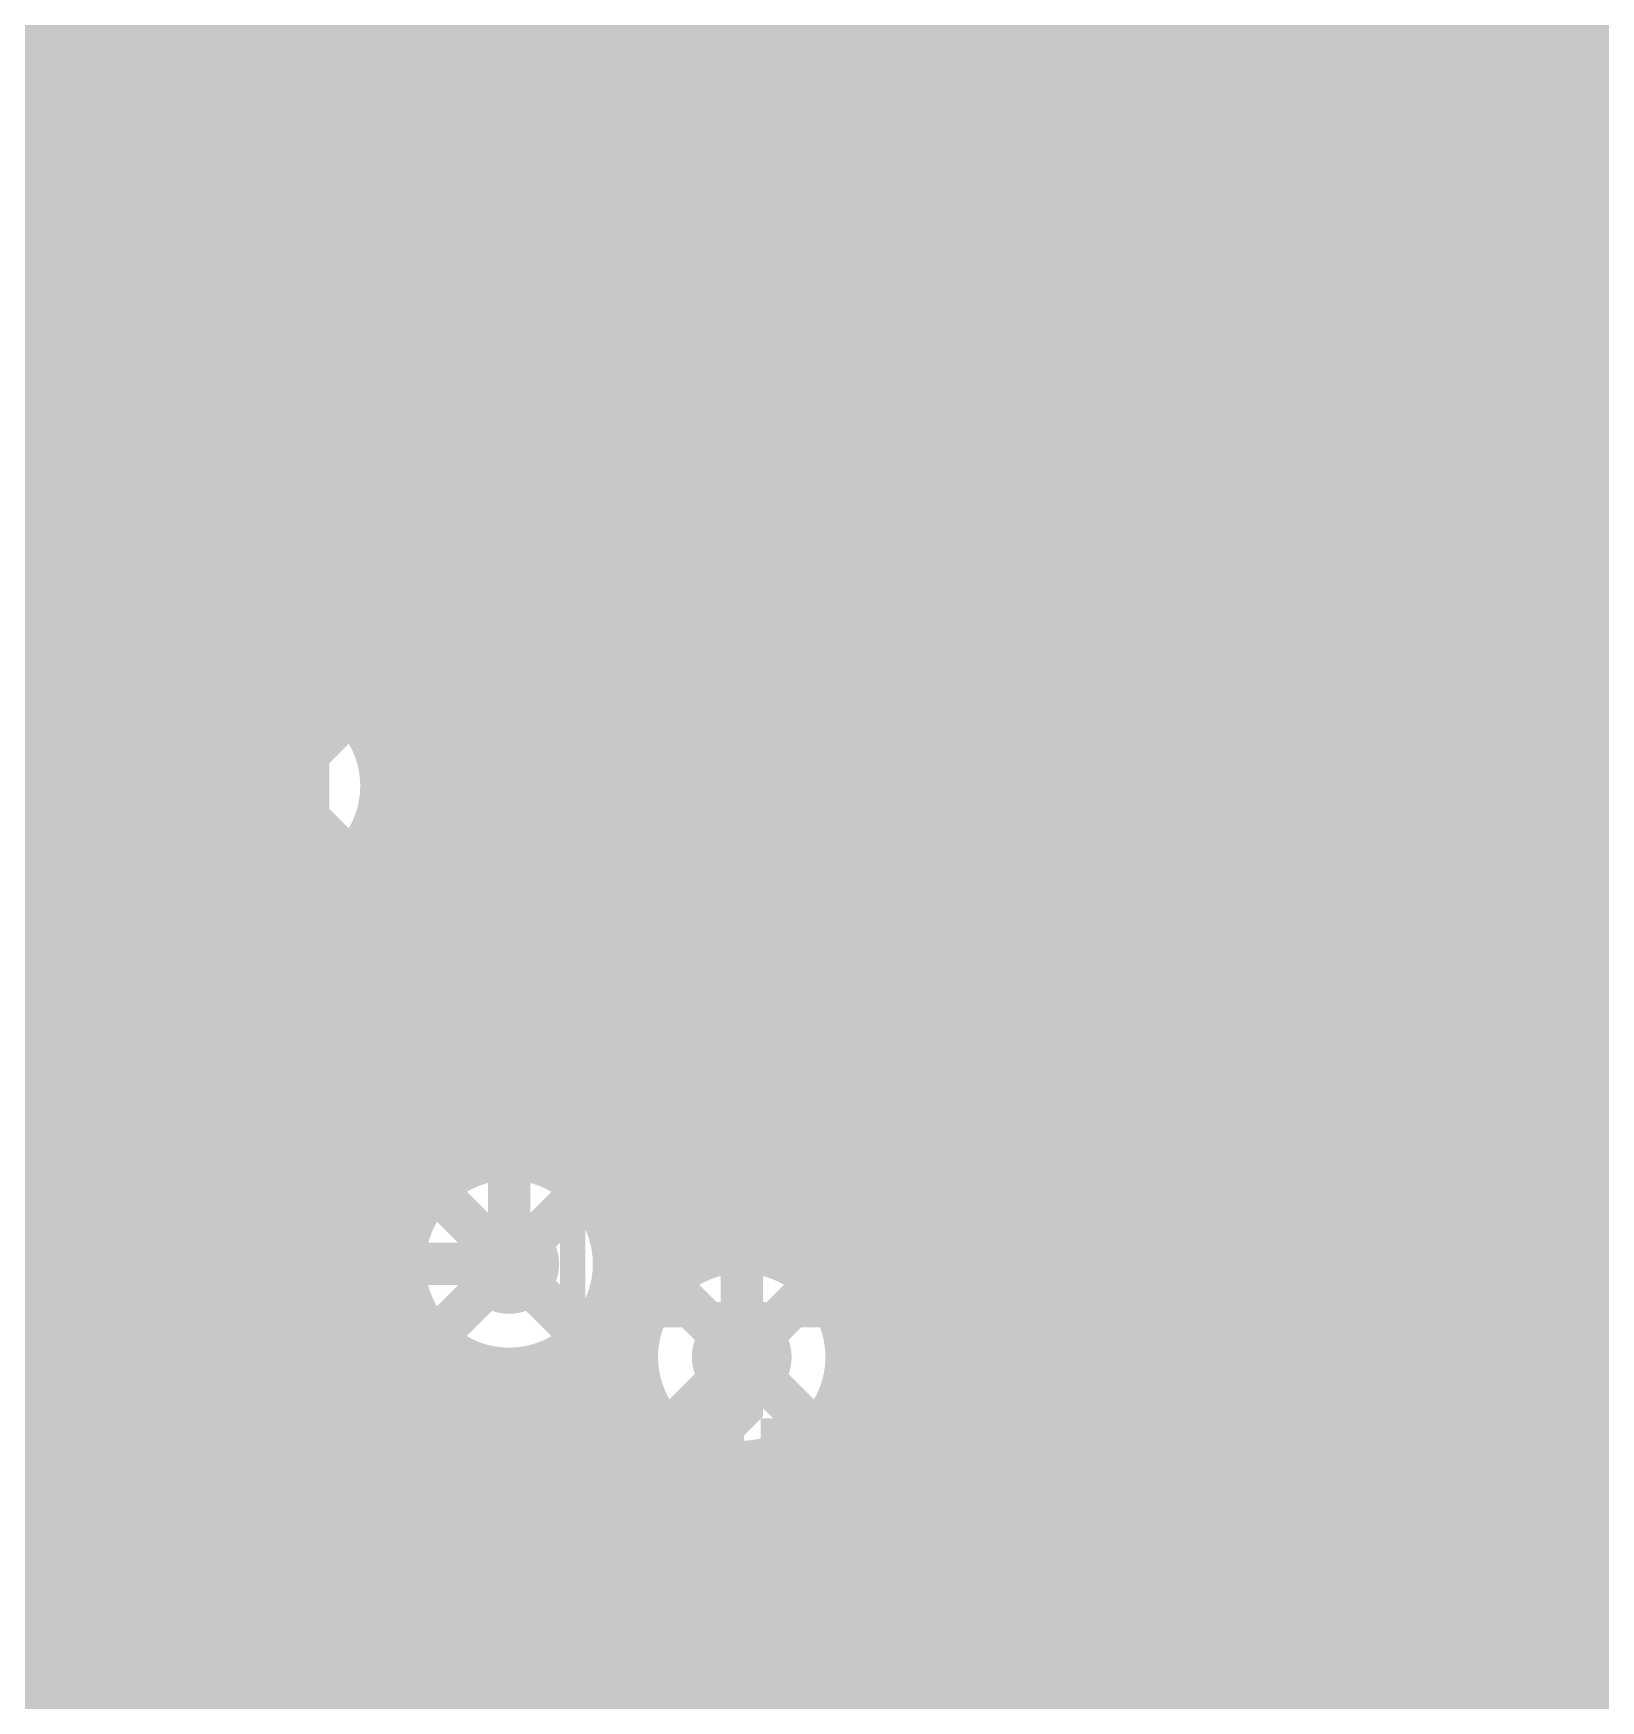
# Model space of a CAD drawing. Extents: x -3 to 92, y -53 to 125.
# Drawn here: x 46.16 to 55.58, y 48.74 to 58.75 of the extents above; entities that cross this region are included whole.
import ezdxf

# ---------------------------------------------------------------- set-up
doc = ezdxf.new("R2010")
doc.units = 0
doc.header["$MEASUREMENT"] = 0
doc.layers.get('0').update_dxf_attribs({"linetype": 'CONTINUOUS'})
for name, color, linetype in [('23-325-0_AST', 7, 'CONTINUOUS'), ('23-325-0_BOT', 7, 'CONTINUOUS'), ('23-325-0_DRD', 2, 'CONTINUOUS'), ('23-325-0_IN1', 4, 'CONTINUOUS'), ('23-325-0_IN2', 3, 'CONTINUOUS'), ('23-325-0_SMT', 10, 'CONTINUOUS'), ('23-325-0_SPT', 14, 'CONTINUOUS'), ('23-325-0_SST', 9, 'CONTINUOUS'), ('23-325-0_TOP', 12, 'CONTINUOUS'), ('THRUHOLE_TAP', 8, 'CONTINUOUS')]:
    doc.layers.add(name, color=color, linetype=linetype)

# ---------------------------------------------------------------- blocks, each defined once
blk = doc.blocks.new('ROUND_68')
at = {"const_width": 0.29972}
blk.add_lwpolyline([(-0.14986, 0, 1), (0.14986, 0, 1)], format="xyb", close=True, dxfattribs=at)
blk = doc.blocks.new('ROUND_78')
at = {"const_width": 0.29972}
blk.add_lwpolyline([(-0.14986, 0, 1), (0.14986, 0, 1)], format="xyb", close=True, dxfattribs=at)
blk = doc.blocks.new('RECTANGLE_4')
blk.add_solid([(0.4826, 0.4064), (0.4826, -0.4064), (-0.4826, 0.4064), (-0.4826, -0.4064)])
blk = doc.blocks.new('RECTANGLE_17')
blk.add_solid([(0.508, 0.635), (0.508, -0.635), (-0.508, 0.635), (-0.508, -0.635)])
blk = doc.blocks.new('ROUND_84')
at = {"const_width": 0.10033}
blk.add_lwpolyline([(-0.050164, 0, 1), (0.050164, 0, 1)], format="xyb", close=True, dxfattribs=at)

msp = doc.modelspace()

# ---------------------------------------------------------------- linework, layer by layer
at = {"layer": '23-325-0_AST', "const_width": 0.1524}
for points in [[(49.403, 51.054), (49.403, 55.626), (51.181, 55.626), (51.435, 55.372), (51.689, 55.626), (53.467, 55.626), (53.467, 51.054), (49.403, 51.054)], [(53.848, 51.054), (53.848, 55.626), (55.626, 55.626), (55.88, 55.372), (56.134, 55.626), (57.912, 55.626), (57.912, 51.054), (53.848, 51.054)], [(51.3588, 54.33568), (51.3588, 53.98008), (51.18862, 53.92166), (51.02098, 53.92166), (50.8508, 53.98008), (50.8508, 54.33568), (51.02098, 54.39664), (51.18862, 54.39664), (51.8668, 54.15788)], [(55.6768, 54.33568), (55.50662, 54.39664), (55.33898, 54.39664), (55.1688, 54.33568), (55.1688, 53.98008), (55.33898, 53.92166), (55.50662, 53.92166), (55.6768, 53.98008), (55.6768, 54.33568), (55.84698, 54.39664), (56.01462, 54.39664), (56.1848, 54.33568), (56.1848, 53.98008), (56.01462, 53.92166), (55.84698, 53.92166), (55.6768, 53.98008)], [(51.8668, 53.55844), (51.8668, 53.31968)], [(51.8668, 53.43906), (50.8508, 53.43906), (51.02098, 53.31968)], [(56.1848, 53.43906), (55.1688, 53.43906), (55.33898, 53.31968)], [(51.69662, 52.36464), (51.8668, 52.42306), (51.8668, 52.65928), (51.69662, 52.72024), (51.52898, 52.83708), (51.02098, 52.83708), (50.8508, 52.77866), (50.8508, 52.42306), (51.02098, 52.36464), (51.69662, 52.36464)], [(51.52898, 52.60086), (51.8668, 52.83708)], [(56.01462, 52.36464), (56.1848, 52.42306), (56.1848, 52.65928), (56.01462, 52.72024), (55.84698, 52.83708), (55.33898, 52.83708), (55.1688, 52.77866), (55.1688, 52.42306), (55.33898, 52.36464), (56.01462, 52.36464)], [(50.3555, 47.4345), (50.3555, 50.3555), (48.7172, 50.3555), (48.7172, 47.4345), (50.3555, 47.4345)], [(50.6095, 50.3555), (50.6095, 47.4345), (52.2478, 47.4345), (52.2478, 50.3555), (50.6095, 50.3555)], [(54.8005, 47.4345), (54.8005, 50.3555), (53.1622, 50.3555), (53.1622, 47.4345), (54.8005, 47.4345)], [(55.0545, 50.3555), (55.0545, 47.4345), (56.6928, 47.4345), (56.6928, 50.3555), (55.0545, 50.3555)], [(49.48174, 50.06848), (49.31156, 50.11166), (49.14392, 50.11166), (48.97374, 50.06848), (48.97374, 49.81448), (49.14392, 49.7713), (49.31156, 49.7713), (49.48174, 49.81448), (49.48174, 50.06848), (49.65192, 50.11166), (49.81956, 50.11166), (49.98974, 50.06848), (49.98974, 49.81448), (49.81956, 49.7713), (49.65192, 49.7713), (49.48174, 49.81448)], [(51.3969, 49.80432), (51.3969, 50.05832), (51.56708, 50.09896), (51.73726, 50.09896), (51.9049, 50.05832), (51.9049, 49.80432), (51.73726, 49.76114), (51.56708, 49.76114), (50.8889, 49.93132)], [(54.43474, 50.0253), (54.43474, 49.85766)], [(56.3499, 49.76114), (55.3339, 50.01514), (55.3339, 49.67732)], [(54.43474, 49.94148), (53.41874, 49.94148), (53.58892, 49.85766)], [(49.98974, 49.42586), (49.98974, 49.0855), (49.31156, 49.42586), (49.14392, 49.42586), (48.97374, 49.38268), (48.97374, 49.12868), (49.14392, 49.0855)], [(51.9049, 49.41316), (51.9049, 49.07534), (51.22926, 49.41316), (51.05908, 49.41316), (50.8889, 49.37252), (50.8889, 49.11852), (51.05908, 49.07534)], [(54.43474, 49.42586), (54.43474, 49.0855), (53.75656, 49.42586), (53.58892, 49.42586), (53.41874, 49.38268), (53.41874, 49.12868), (53.58892, 49.0855)], [(56.3499, 49.24552), (55.3339, 49.24552), (55.50408, 49.15916)], [(49.98974, 48.74006), (49.98974, 48.56988)], [(51.9049, 48.72736), (51.9049, 48.55972)], [(54.43474, 48.74006), (54.43474, 48.56988)]]:
    msp.add_lwpolyline(points, dxfattribs=at)
at = {"layer": '23-325-0_BOT'}
for points, const_width in [([(48.3616, 124.46), (48.3616, 50.2158)], 0.254), ([(44.958, 80.772), (45.847, 79.883), (45.847, 51.562), (46.482, 50.927), (46.482, 45.72)], 0.254), ([(51.181, 80.645), (51.181, 67.056), (52.197, 66.04), (52.197, 49.403), (53.975, 47.625), (53.975, 39.624), (53.594, 39.243), (53.594, 38.227)], 0.254), ([(55.118, 38.989), (54.991, 39.116), (54.991, 48.133), (53.34, 49.784), (53.34, 75.057), (54.356, 76.073), (54.356, 77.47)], 0.254), ([(53.848, 74.9173), (53.848, 54.33822)], 0.254), ([(53.7972, 74.8665), (53.7972, 54.32552)], 0.254), ([(51.816, 67.818), (52.705, 66.929), (52.705, 49.657), (54.483, 47.879), (54.483, 39.116), (54.229, 38.862)], 0.254), ([(47.625, 67.437), (47.625, 54.229), (47.625, 50.038), (48.133, 49.53), (48.133, 33.274)], 0.635), ([(47.625, 54.229), (47.625, 67.437)], 0.635), ([(48.2727, 67.437), (48.2727, 54.229)], 0.254), ([(48.2727, 67.437), (48.2727, 54.229)], 0.254), ([(50.8762, 66.7131), (50.8762, 51.2318)], 0.254), ([(51.1048, 66.4845), (51.1048, 47.41926)], 0.254), ([(51.3334, 66.2559), (51.3334, 47.50308)], 0.254), ([(51.562, 66.0273), (51.562, 47.498)], 0.254), ([(51.7398, 65.8495), (51.7398, 49.403)], 0.254), ([(49.022, 51.3588), (49.022, 63.754), (49.784, 64.516)], 0.254), ([(55.4482, 64.0969), (55.4482, 58.5216)], 0.254), ([(48.5648, 63.754), (48.5648, 51.7906)], 0.254), ([(55.6768, 63.85306), (55.6768, 58.7502)], 0.254), ([(49.4792, 63.5635), (49.4792, 51.7906)], 0.254), ([(49.5046, 63.5889), (49.5046, 51.76266)], 0.254), ([(57.15, 61.468), (57.15, 59.309), (55.88, 58.039), (55.88, 46.863)], 0.635), ([(46.9773, 60.95746), (46.9773, 54.229)], 0.254), ([(46.3042, 60.91682), (46.3042, 51.74996)], 0.254), ([(46.7614, 60.85586), (46.7614, 51.29276)], 0.254), ([(46.5328, 60.84316), (46.5328, 51.52136)], 0.254), ([(55.2196, 59.78398), (55.2196, 48.54956)], 0.254), ([(54.0766, 59.60872), (54.0766, 54.3433)], 0.254), ([(56.5023, 59.5757), (55.42788, 58.50382)], 0.254), ([(54.3052, 59.39282), (54.3052, 54.25694)], 0.254), ([(54.991, 59.44108), (54.991, 48.77816)], 0.254), ([(54.5338, 59.31916), (54.5338, 54.01056)], 0.254), ([(54.7624, 59.33186), (54.7624, 49.00676)], 0.254), ([(46.9773, 58.7502), (46.3042, 58.7502)], 0.254), ([(48.5648, 58.7502), (48.2727, 58.7502)], 0.254), ([(49.54016, 58.7502), (49.4792, 58.7502)], 0.254), ([(51.7398, 58.7502), (50.78984, 58.7502)], 0.254), ([(55.67426, 58.7502), (53.7972, 58.7502)], 0.254), ([(46.9773, 58.5216), (46.3042, 58.5216)], 0.254), ([(48.5648, 58.5216), (48.2727, 58.5216)], 0.254), ([(49.55286, 58.5216), (49.4792, 58.5216)], 0.254), ([(51.7398, 58.5216), (50.7746, 58.5216)], 0.254), ([(55.44566, 58.5216), (53.7972, 58.5216)], 0.254), ([(46.9773, 58.293), (46.3042, 58.293)], 0.254), ([(48.5648, 58.293), (48.2727, 58.293)], 0.254), ([(49.66208, 58.293), (49.4792, 58.293)], 0.254), ([(50.6476, 58.2676), (50.6476, 51.38674)], 0.254), ([(51.7398, 58.293), (50.66538, 58.293)], 0.254), ([(55.2831, 58.293), (53.7972, 58.293)], 0.254), ([(49.7332, 58.21426), (49.7332, 50.69586)], 0.254), ([(46.9773, 58.0644), (46.3042, 58.0644)], 0.254), ([(48.5648, 58.0644), (48.2727, 58.0644)], 0.254), ([(50.00498, 58.0644), (49.4792, 58.0644)], 0.254), ([(49.9618, 58.0771), (49.9618, 51.2318)], 0.254), ([(51.7398, 58.0644), (50.32248, 58.0644)], 0.254), ([(50.419, 58.09742), (50.419, 51.42992)], 0.254), ([(55.2323, 58.0644), (53.7972, 58.0644)], 0.254), ([(50.1904, 58.04408), (50.1904, 51.38674)], 0.254), ([(55.2323, 58.039), (55.2323, 48.53686)], 0.254), ([(46.9773, 57.8358), (46.3042, 57.8358)], 0.254), ([(48.5648, 57.8358), (48.2727, 57.8358)], 0.254), ([(51.7398, 57.8358), (49.4792, 57.8358)], 0.254), ([(55.2323, 57.8358), (53.7972, 57.8358)], 0.254), ([(46.9773, 57.6072), (46.3042, 57.6072)], 0.254), ([(48.5648, 57.6072), (48.2727, 57.6072)], 0.254), ([(51.7398, 57.6072), (49.4792, 57.6072)], 0.254), ([(55.2323, 57.6072), (53.7972, 57.6072)], 0.254), ([(46.9773, 57.3786), (46.3042, 57.3786)], 0.254), ([(48.5648, 57.3786), (48.2727, 57.3786)], 0.254), ([(51.7398, 57.3786), (49.4792, 57.3786)], 0.254), ([(55.2323, 57.3786), (53.7972, 57.3786)], 0.254), ([(46.9773, 57.15), (46.3042, 57.15)], 0.254), ([(48.5648, 57.15), (48.2727, 57.15)], 0.254), ([(51.7398, 57.15), (49.4792, 57.15)], 0.254), ([(55.2323, 57.15), (53.7972, 57.15)], 0.254), ([(46.9773, 56.9214), (46.3042, 56.9214)], 0.254), ([(48.5648, 56.9214), (48.2727, 56.9214)], 0.254), ([(51.7398, 56.9214), (49.4792, 56.9214)], 0.254), ([(55.2323, 56.9214), (53.7972, 56.9214)], 0.254), ([(46.9773, 56.6928), (46.3042, 56.6928)], 0.254), ([(48.5648, 56.6928), (48.2727, 56.6928)], 0.254), ([(51.7398, 56.6928), (49.4792, 56.6928)], 0.254), ([(55.2323, 56.6928), (53.7972, 56.6928)], 0.254), ([(46.9773, 56.4642), (46.3042, 56.4642)], 0.254), ([(48.5648, 56.4642), (48.2727, 56.4642)], 0.254), ([(51.7398, 56.4642), (49.4792, 56.4642)], 0.254), ([(55.2323, 56.4642), (53.7972, 56.4642)], 0.254), ([(46.9773, 56.2356), (46.3042, 56.2356)], 0.254), ([(48.5648, 56.2356), (48.2727, 56.2356)], 0.254), ([(51.7398, 56.2356), (49.4792, 56.2356)], 0.254), ([(55.2323, 56.2356), (53.7972, 56.2356)], 0.254), ([(46.9773, 56.007), (46.3042, 56.007)], 0.254), ([(48.5648, 56.007), (48.2727, 56.007)], 0.254), ([(51.7398, 56.007), (49.4792, 56.007)], 0.254), ([(55.2323, 56.007), (53.7972, 56.007)], 0.254), ([(46.9773, 55.7784), (46.3042, 55.7784)], 0.254), ([(48.5648, 55.7784), (48.2727, 55.7784)], 0.254), ([(51.7398, 55.7784), (49.4792, 55.7784)], 0.254), ([(55.2323, 55.7784), (53.7972, 55.7784)], 0.254), ([(46.9773, 55.5498), (46.3042, 55.5498)], 0.254), ([(48.5648, 55.5498), (48.2727, 55.5498)], 0.254), ([(51.7398, 55.5498), (49.4792, 55.5498)], 0.254), ([(55.2323, 55.5498), (53.7972, 55.5498)], 0.254), ([(46.9773, 55.3212), (46.3042, 55.3212)], 0.254), ([(48.5648, 55.3212), (48.2727, 55.3212)], 0.254), ([(51.7398, 55.3212), (49.4792, 55.3212)], 0.254), ([(55.2323, 55.3212), (53.7972, 55.3212)], 0.254), ([(46.9773, 55.0926), (46.3042, 55.0926)], 0.254), ([(48.5648, 55.0926), (48.2727, 55.0926)], 0.254), ([(51.7398, 55.0926), (49.4792, 55.0926)], 0.254), ([(55.2323, 55.0926), (53.7972, 55.0926)], 0.254), ([(46.9773, 54.864), (46.3042, 54.864)], 0.254), ([(48.5648, 54.864), (48.2727, 54.864)], 0.254), ([(51.7398, 54.864), (49.4792, 54.864)], 0.254), ([(55.2323, 54.864), (53.7972, 54.864)], 0.254), ([(46.9773, 54.6354), (46.3042, 54.6354)], 0.254), ([(48.5648, 54.6354), (48.2727, 54.6354)], 0.254), ([(51.7398, 54.6354), (49.4792, 54.6354)], 0.254), ([(55.2323, 54.6354), (53.7972, 54.6354)], 0.254), ([(46.9773, 54.4068), (46.3042, 54.4068)], 0.254), ([(48.5648, 54.4068), (48.2727, 54.4068)], 0.254), ([(51.7398, 54.4068), (49.4792, 54.4068)], 0.254), ([(55.2323, 54.4068), (53.7972, 54.4068)], 0.254), ([(46.9773, 54.1782), (46.3042, 54.1782)], 0.254), ([(46.9773, 54.229), (46.9773, 50.038)], 0.254), ([(48.2727, 54.229), (48.2727, 50.3047)], 0.254), ([(48.5648, 54.1782), (48.2727, 54.1782)], 0.254), ([(51.7398, 54.1782), (49.4792, 54.1782)], 0.254), ([(55.2323, 54.1782), (54.4068, 54.1782)], 0.254), ([(46.99, 54.102), (46.99, 50.165)], 0.254), ([(46.9773, 53.9496), (46.3042, 53.9496)], 0.254), ([(48.5648, 53.9496), (48.2727, 53.9496)], 0.254), ([(51.7398, 53.9496), (49.4792, 53.9496)], 0.254), ([(55.2323, 53.9496), (54.56174, 53.9496)], 0.254), ([(46.9773, 53.721), (46.3042, 53.721)], 0.254), ([(48.5648, 53.721), (48.2727, 53.721)], 0.254), ([(51.7398, 53.721), (49.4792, 53.721)], 0.254), ([(55.2323, 53.721), (54.60492, 53.721)], 0.254), ([(46.9773, 53.4924), (46.3042, 53.4924)], 0.254), ([(48.5648, 53.4924), (48.2727, 53.4924)], 0.254), ([(51.7398, 53.4924), (49.4792, 53.4924)], 0.254), ([(55.2323, 53.4924), (54.56174, 53.4924)], 0.254), ([(54.5338, 53.4289), (54.5338, 49.23536)], 0.254), ([(46.9773, 53.2638), (46.3042, 53.2638)], 0.254), ([(48.5648, 53.2638), (48.2727, 53.2638)], 0.254), ([(51.7398, 53.2638), (49.4792, 53.2638)], 0.254), ([(55.2323, 53.2638), (54.4068, 53.2638)], 0.254), ([(54.3052, 53.18506), (54.3052, 49.46396)], 0.254), ([(53.7972, 53.11648), (53.7972, 49.97196)], 0.254), ([(53.848, 53.10378), (53.848, 49.92116)], 0.254), ([(54.0766, 53.0987), (54.0766, 49.69256)], 0.254), ([(46.9773, 53.0352), (46.3042, 53.0352)], 0.254), ([(48.5648, 53.0352), (48.2727, 53.0352)], 0.254), ([(51.7398, 53.0352), (49.4792, 53.0352)], 0.254), ([(55.2323, 53.0352), (53.7972, 53.0352)], 0.254), ([(46.9773, 52.8066), (46.3042, 52.8066)], 0.254), ([(48.5648, 52.8066), (48.2727, 52.8066)], 0.254), ([(51.7398, 52.8066), (49.4792, 52.8066)], 0.254), ([(55.2323, 52.8066), (53.7972, 52.8066)], 0.254), ([(46.9773, 52.578), (46.3042, 52.578)], 0.254), ([(48.5648, 52.578), (48.2727, 52.578)], 0.254), ([(51.7398, 52.578), (49.4792, 52.578)], 0.254), ([(55.2323, 52.578), (53.7972, 52.578)], 0.254), ([(46.9773, 52.3494), (46.3042, 52.3494)], 0.254), ([(48.5648, 52.3494), (48.2727, 52.3494)], 0.254), ([(51.7398, 52.3494), (49.4792, 52.3494)], 0.254), ([(55.2323, 52.3494), (53.7972, 52.3494)], 0.254), ([(46.9773, 52.1208), (46.3042, 52.1208)], 0.254), ([(48.5648, 52.1208), (48.2727, 52.1208)], 0.254), ([(51.7398, 52.1208), (49.4792, 52.1208)], 0.254), ([(55.2323, 52.1208), (53.7972, 52.1208)], 0.254), ([(46.9773, 51.8922), (46.3042, 51.8922)], 0.254), ([(48.5648, 51.8922), (48.2727, 51.8922)], 0.254), ([(51.7398, 51.8922), (49.4792, 51.8922)], 0.254), ([(55.2323, 51.8922), (53.7972, 51.8922)], 0.254), ([(46.3042, 51.74996), (46.80458, 51.24958)], 0.254), ([(46.9773, 51.6636), (46.39056, 51.6636)], 0.254), ([(48.47082, 51.6636), (48.2727, 51.6636)], 0.254), ([(51.7398, 51.6636), (49.57318, 51.6636)], 0.254), ([(55.2323, 51.6636), (53.7972, 51.6636)], 0.254), ([(46.9773, 51.435), (46.61916, 51.435)], 0.254), ([(48.39716, 51.435), (48.2727, 51.435)], 0.254), ([(51.7398, 51.435), (49.64684, 51.435)], 0.254), ([(55.2323, 51.435), (53.7972, 51.435)], 0.254), ([(46.9773, 51.2064), (46.84268, 51.2064)], 0.254), ([(48.40986, 51.2064), (48.2727, 51.2064)], 0.254), ([(49.9364, 51.2064), (49.6316, 51.2064)], 0.254), ([(51.7398, 51.2064), (50.89906, 51.2064)], 0.254), ([(55.2323, 51.2064), (53.7972, 51.2064)], 0.254), ([(46.9773, 50.9778), (46.93666, 50.9778)], 0.254), ([(48.51908, 50.9778), (48.2727, 50.9778)], 0.254), ([(49.5046, 50.9524), (49.5046, 49.76876)], 0.254), ([(49.81448, 50.9778), (49.52238, 50.9778)], 0.254), ([(51.7398, 50.9778), (51.02352, 50.9778)], 0.254), ([(55.2323, 50.9778), (53.7972, 50.9778)], 0.254), ([(46.9392, 50.927), (46.9392, 46.1518)], 0.254), ([(48.5902, 50.89906), (48.5902, 49.9872)], 0.254), ([(46.9773, 50.7492), (46.9392, 50.7492)], 0.254), ([(48.86198, 50.7492), (48.2727, 50.7492)], 0.254), ([(48.8188, 50.7619), (48.8188, 44.4119)], 0.254), ([(49.75606, 50.7492), (49.17948, 50.7492)], 0.254), ([(49.276, 50.78222), (49.276, 49.52746)], 0.254), ([(50.419, 50.8), (50.165, 50.546), (50.165, 49.784), (49.657, 49.276), (49.657, 38.735)], 0.254), ([(51.7398, 50.7492), (51.04638, 50.7492)], 0.254), ([(55.2323, 50.7492), (53.7972, 50.7492)], 0.254), ([(49.0474, 50.72888), (49.0474, 44.44492)], 0.254), ([(49.7078, 50.546), (49.7078, 49.97196)], 0.254), ([(46.9773, 50.5206), (46.9392, 50.5206)], 0.254), ([(49.7078, 50.5206), (48.2727, 50.5206)], 0.254), ([(51.7398, 50.5206), (50.98288, 50.5206)], 0.254), ([(55.2323, 50.5206), (53.7972, 50.5206)], 0.254), ([(50.8762, 50.36566), (50.8762, 47.70628)], 0.254), ([(46.9773, 50.292), (46.9392, 50.292)], 0.254), ([(48.2727, 50.3047), (48.58258, 49.99482)], 0.254), ([(49.7078, 50.292), (48.2854, 50.292)], 0.254), ([(51.7398, 50.292), (50.78984, 50.292)], 0.254), ([(55.2323, 50.292), (53.7972, 50.292)], 0.254), ([(50.6222, 50.2031), (50.6222, 49.784)], 0.254), ([(50.6476, 50.21326), (50.6476, 47.92218)], 0.254), ([(46.9773, 50.0634), (46.9392, 50.0634)], 0.254), ([(49.7078, 50.0634), (48.514, 50.0634)], 0.254), ([(51.7398, 50.0634), (50.6222, 50.0634)], 0.254), ([(55.2323, 50.0634), (53.7972, 50.0634)], 0.254), ([(49.7078, 49.97196), (49.33696, 49.60366)], 0.254), ([(53.7972, 49.97196), (55.2323, 48.53686)], 0.254), ([(46.99, 49.911), (46.99, 46.09084)], 0.254), ([(47.01032, 49.8348), (46.9392, 49.8348)], 0.254), ([(49.5681, 49.8348), (48.7045, 49.8348)], 0.254), ([(51.7398, 49.8348), (50.6222, 49.8348)], 0.254), ([(55.2323, 49.8348), (53.93436, 49.8348)], 0.254), ([(47.1424, 49.6062), (46.9392, 49.6062)], 0.254), ([(47.17288, 49.57318), (47.4853, 49.26076)], 0.254), ([(49.3395, 49.6062), (48.77562, 49.6062)], 0.254), ([(51.7398, 49.6062), (50.58664, 49.6062)], 0.254), ([(55.2323, 49.6062), (54.16296, 49.6062)], 0.254), ([(47.2186, 49.52746), (47.2186, -4.572)], 0.254), ([(48.7807, 49.53), (48.7807, 44.39666)], 0.254), ([(50.48758, 49.46142), (50.1142, 49.0855)], 0.254), ([(47.36846, 49.3776), (46.9392, 49.3776)], 0.254), ([(49.20996, 49.3776), (48.7807, 49.3776)], 0.254), ([(51.7398, 49.3776), (50.40376, 49.3776)], 0.254), ([(50.419, 49.3903), (50.419, 47.99584)], 0.254), ([(55.2323, 49.3776), (54.39156, 49.3776)], 0.254), ([(47.4472, 49.29886), (47.4472, 24.07666)], 0.254), ([(47.4853, 49.26076), (47.4853, 33.274)], 0.254), ([(49.1998, 49.276), (49.1998, 44.41952)], 0.254), ([(47.4853, 49.149), (46.9392, 49.149)], 0.254), ([(49.1998, 49.149), (48.7807, 49.149)], 0.254), ([(51.816, 49.149), (50.17516, 49.149)], 0.254), ([(50.1904, 49.1617), (50.1904, 47.9806)], 0.254), ([(51.7906, 49.19218), (51.7906, 47.40402)], 0.254), ([(55.2323, 49.149), (54.62016, 49.149)], 0.254), ([(50.1142, 49.0855), (50.1142, 47.95774)], 0.254), ([(51.87696, 49.07534), (53.5178, 47.4345)], 0.254), ([(47.4853, 48.9204), (46.9392, 48.9204)], 0.254), ([(49.1998, 48.9204), (48.7807, 48.9204)], 0.254), ([(52.0319, 48.9204), (50.1142, 48.9204)], 0.254), ([(52.0192, 48.9331), (52.0192, 47.1932)], 0.254), ([(55.2323, 48.9204), (54.84876, 48.9204)], 0.254), ([(47.4853, 48.6918), (46.9392, 48.6918)], 0.254), ([(49.1998, 48.6918), (48.7807, 48.6918)], 0.254), ([(52.2605, 48.6918), (50.1142, 48.6918)], 0.254), ([(52.2478, 48.7045), (52.2478, 46.9646)], 0.254), ([(55.2323, 48.6918), (55.07736, 48.6918)], 0.254)]:
    msp.add_lwpolyline(points, dxfattribs=dict(at, const_width=const_width))
at = {"layer": '23-325-0_BOT', "const_width": 0.254}
for points in [[(50.165, 59.30392, 0.4142136), (49.53508, 58.674)], [(50.79492, 58.674, 0.4142136), (50.165, 59.30392)], [(49.53508, 58.674, 0.4142136), (50.165, 58.04408)], [(50.165, 58.04408, 0.4142136), (50.79492, 58.674)], [(55.4228, 58.4962, 0.1989124), (55.23342, 58.039)], [(55.4228, 58.4962, 0.1989124), (55.23342, 58.039)], [(53.975, 54.35092, 0.0716356), (53.79726, 54.32532)], [(54.60492, 53.721, 0.4142136), (53.975, 54.35092)], [(53.975, 53.09108, 0.4142136), (54.60492, 53.721)], [(53.7972, 53.11648, 0.071635), (53.975, 53.09088)], [(48.5648, 51.7906, 0.1914993), (48.39313, 51.3588)], [(49.65192, 51.3588, 0.1914994), (49.47996, 51.79132)], [(48.39208, 51.3588, 0.4142136), (49.022, 50.72888)], [(49.022, 50.72888, 0.4142136), (49.65192, 51.3588)], [(50.419, 51.42992, 0.4118544), (49.78908, 50.80508)], [(51.04892, 50.8, 0.4142136), (50.419, 51.42992)], [(46.9392, 50.927, 0.1989124), (46.80529, 51.25029)], [(49.78908, 50.80508, 0.1520133), (49.70845, 50.546)], [(49.78908, 50.80508, 0.1520133), (49.70845, 50.546)], [(50.6222, 50.2031, 0.3210657), (51.04892, 50.8)], [(46.9773, 50.038, 0.1989124), (47.16701, 49.58001)], [(48.7807, 49.53, 0.1989124), (48.59099, 49.98799)], [(48.7807, 49.53, 0.1989124), (48.59099, 49.98799)], [(50.48758, 49.46142, 0.1989124), (50.6212, 49.784)], [(49.33442, 49.59858, 0.1989124), (49.2008, 49.276)], [(49.33442, 49.59858, 0.1989124), (49.2008, 49.276)], [(51.7398, 49.403, 0.1989124), (51.87371, 49.07971)]]:
    msp.add_lwpolyline(points, format="xyb", dxfattribs=at)
at = {"layer": '23-325-0_DRD', "const_width": 0.254}
for points in [[(50.8, 59.309), (49.53, 58.039)], [(50.8, 58.039), (49.53, 59.309)], [(48.26, 54.864), (46.99, 53.594)], [(48.26, 53.594), (46.99, 54.864)], [(54.61, 54.356), (53.34, 53.086)], [(54.61, 53.086), (53.34, 54.356)], [(49.657, 51.9938), (48.387, 50.7238)], [(49.657, 50.7238), (48.387, 51.9938)], [(51.054, 51.435), (49.784, 50.165)], [(51.054, 50.165), (49.784, 51.435)]]:
    msp.add_lwpolyline(points, dxfattribs=at)
at = {"layer": '23-325-0_IN1', "const_width": 0.254}
for points in [[(48.3362, 124.46), (48.3362, 39.4462)], [(48.5648, 124.46), (48.5648, 51.7906)], [(48.7934, 124.46), (48.7934, 51.94554)], [(53.594, 121.94286), (53.594, 38.85692)], [(53.3654, 121.70156), (53.3654, 38.81374)], [(53.1368, 121.5644), (53.1368, 38.6588)], [(52.451, 121.50598), (52.451, 26.65984)], [(52.6796, 121.4755), (52.6796, 26.85288)], [(52.9082, 121.49328), (52.9082, 26.91638)], [(55.6514, 85.74786), (55.6514, 47.44974)], [(50.6222, 80.3529), (50.6222, 51.3969)], [(50.8508, 80.10906), (50.8508, 51.2572)], [(51.0794, 80.0227), (51.0794, 47.3837)], [(53.8226, 77.13472), (53.8226, 39.34206)], [(54.0512, 76.91882), (54.0512, 39.46652)], [(49.022, 72.01662), (49.022, 51.98872)], [(54.2798, 68.72478), (54.2798, 39.48938)], [(55.4228, 68.6689), (55.4228, 47.2948)], [(54.5084, 68.4403), (54.5084, 39.42588)], [(55.1942, 68.42506), (55.1942, 39.61384)], [(54.737, 68.34378), (54.737, 39.48938)], [(54.9656, 68.3387), (54.9656, 39.5986)], [(51.308, 67.44462), (51.308, 47.48022)], [(52.2224, 67.3354), (52.2224, 39.19728)], [(51.5366, 67.25412), (51.5366, 47.4853)], [(51.7652, 67.19062), (51.7652, 47.39894)], [(51.9938, 67.21348), (51.9938, 47.15256)], [(48.1076, 67.0306), (48.1076, 54.63286)], [(47.879, 66.86042), (47.879, 54.80558)], [(47.4218, 66.8401), (47.4218, 54.8259)], [(47.6504, 66.80708), (47.6504, 54.85892)], [(50.3936, 64.35598), (50.3936, 51.42992)], [(49.2506, 64.18072), (49.2506, 51.94554)], [(49.4792, 63.96482), (49.4792, 51.7906)], [(50.165, 64.01308), (50.165, 51.37658)], [(49.7078, 63.89116), (49.7078, 39.4462)], [(49.9364, 63.90386), (49.9364, 51.20386)], [(46.0502, 61.1759), (46.0502, 50.99558)], [(47.1932, 61.23178), (47.1932, 54.6862)], [(46.2788, 60.93206), (46.2788, 50.88636)], [(46.736, 60.85078), (46.736, 46.29658)], [(46.9646, 60.9473), (46.9646, 46.12386)], [(46.5074, 60.8457), (46.5074, 46.34992)], [(74.65568, 58.7502), (39.3954, 58.7502)], [(74.56932, 58.5216), (39.3192, 58.5216)], [(74.57186, 58.293), (39.18966, 58.293)], [(74.66584, 58.0644), (38.98646, 58.0644)], [(74.94016, 57.8358), (38.63086, 57.8358)], [(86.36, 57.6072), (39.43096, 57.6072)], [(86.36, 57.3786), (39.43096, 57.3786)], [(86.36, 57.15), (39.43096, 57.15)], [(86.36, 56.9214), (39.43096, 56.9214)], [(86.36, 56.6928), (39.43096, 56.6928)], [(64.53378, 56.4642), (39.43096, 56.4642)], [(64.2493, 56.2356), (39.43096, 56.2356)], [(64.15278, 56.007), (39.43096, 56.007)], [(64.1477, 55.7784), (39.43096, 55.7784)], [(64.23406, 55.5498), (39.43096, 55.5498)], [(64.4779, 55.3212), (39.43096, 55.3212)], [(86.36, 55.0926), (29.77388, 55.0926)], [(86.36, 54.864), (29.58084, 54.864)], [(47.1424, 54.6354), (25.2603, 54.6354)], [(86.36, 54.6354), (48.10506, 54.6354)], [(47.02048, 54.4068), (25.2603, 54.4068)], [(86.36, 54.4068), (48.22952, 54.4068)], [(46.99762, 54.1782), (25.2603, 54.1782)], [(86.36, 54.1782), (48.25238, 54.1782)], [(47.06112, 53.9496), (23.40356, 53.9496)], [(75.00874, 53.9496), (48.18888, 53.9496)], [(47.1932, 53.76926), (47.1932, 39.4462)], [(48.1076, 53.8226), (48.1076, 39.4462)], [(47.25162, 53.721), (43.93184, 53.721)], [(47.879, 53.65242), (47.879, 39.4462)], [(74.68362, 53.721), (47.99584, 53.721)], [(47.4218, 53.6321), (47.4218, 39.4462)], [(47.6504, 53.59908), (47.6504, 39.4462)], [(74.57694, 53.4924), (44.12488, 53.4924)], [(74.56424, 53.2638), (44.18838, 53.2638)], [(74.64044, 53.0352), (44.16552, 53.0352)], [(71.59498, 52.8066), (44.04106, 52.8066)], [(71.25208, 52.578), (31.61538, 52.578)], [(71.14286, 52.3494), (31.7246, 52.3494)], [(71.13016, 52.1208), (31.73984, 52.1208)], [(48.68672, 51.8922), (39.32428, 51.8922)], [(71.20382, 51.8922), (49.35728, 51.8922)], [(48.47082, 51.6636), (39.54018, 51.6636)], [(71.41972, 51.6636), (49.57318, 51.6636)], [(48.39716, 51.435), (39.61384, 51.435)], [(86.36, 51.435), (49.64684, 51.435)], [(48.40986, 51.2064), (39.5986, 51.2064)], [(49.9364, 51.2064), (49.6316, 51.2064)], [(63.2714, 51.2064), (50.89906, 51.2064)], [(48.51908, 50.9778), (46.12386, 50.9778)], [(49.81448, 50.9778), (49.52238, 50.9778)], [(63.14948, 50.9778), (51.02352, 50.9778)], [(48.5648, 50.92446), (48.5648, 44.2468)], [(49.4792, 50.92446), (49.4792, 44.2468)], [(48.86198, 50.7492), (46.38294, 50.7492)], [(48.7934, 50.77206), (48.7934, 44.40174)], [(49.79162, 50.7492), (49.17948, 50.7492)], [(49.2506, 50.77206), (49.2506, 44.40174)], [(63.12662, 50.7492), (51.04638, 50.7492)], [(49.022, 50.72888), (49.022, 44.44492)], [(46.4312, 50.546), (46.4312, 46.34738)], [(49.85512, 50.5206), (46.4312, 50.5206)], [(63.19012, 50.5206), (50.98288, 50.5206)], [(49.9364, 50.3936), (49.9364, 39.4462)], [(50.8508, 50.34026), (50.8508, 47.09922)], [(50.04562, 50.292), (46.4312, 50.292)], [(63.38062, 50.292), (50.78984, 50.292)], [(50.165, 50.22342), (50.165, 39.4462)], [(50.3936, 50.17008), (50.3936, 39.4462)], [(50.6222, 50.2031), (50.6222, 39.4462)], [(56.81472, 50.0634), (46.4312, 50.0634)], [(56.59882, 49.8348), (46.4312, 49.8348)], [(56.52516, 49.6062), (46.4312, 49.6062)], [(56.53786, 49.3776), (46.4312, 49.3776)], [(56.64708, 49.149), (46.4312, 49.149)], [(56.98998, 48.9204), (46.4312, 48.9204)], [(70.17766, 48.6918), (46.4312, 48.6918)]]:
    msp.add_lwpolyline(points, dxfattribs=at)
for points in [[(47.625, 54.85892, 0.4142136), (46.99508, 54.229)], [(48.25492, 54.229, 0.4142136), (47.625, 54.85892)], [(46.99508, 54.229, 0.4142136), (47.625, 53.59908)], [(47.625, 53.59908, 0.4142136), (48.25492, 54.229)], [(49.022, 51.98872, 0.4142136), (48.39208, 51.3588)], [(49.65192, 51.3588, 0.4142136), (49.022, 51.98872)], [(48.39208, 51.3588, 0.4142136), (49.022, 50.72888)], [(49.022, 50.72888, 0.4142136), (49.65192, 51.3588)], [(50.419, 51.42992, 0.4142136), (49.78908, 50.8)], [(51.04892, 50.8, 0.4142136), (50.419, 51.42992)], [(46.4312, 50.546, 0.4142136), (45.974, 51.0032)], [(49.78908, 50.8, 0.4142136), (50.419, 50.17008)], [(50.419, 50.17008, 0.4142136), (51.04892, 50.8)]]:
    msp.add_lwpolyline(points, format="xyb", dxfattribs=at)
at = {"layer": '23-325-0_IN2'}
for points, const_width in [([(35.56, 56.515), (35.56, 54.737), (36.068, 54.229), (47.625, 54.229)], 0.635), ([(71.755, 52.197), (31.115, 52.197)], 0.635), ([(38.989, 51.3588), (49.022, 51.3588)], 0.254)]:
    msp.add_lwpolyline(points, dxfattribs=dict(at, const_width=const_width))
at = {"layer": '23-325-0_SST', "const_width": 0.1524}
for points in [[(50.47996, 57.5818), (50.47996, 58.5978), (50.36312, 58.42762)], [(54.39664, 57.77484), (54.45506, 57.6072), (54.69128, 57.6072), (54.75224, 57.77484), (54.86908, 57.94502), (54.86908, 58.45302), (54.81066, 58.6232), (54.45506, 58.6232), (54.39664, 58.45302), (54.39664, 57.77484)], [(55.64886, 58.1152), (55.29326, 58.1152), (55.23484, 58.28284), (55.23484, 58.45302), (55.29326, 58.6232), (55.64886, 58.6232), (55.70728, 58.45302), (55.70728, 58.28284), (55.47106, 57.6072)], [(46.0883, 58.07456), (46.4439, 58.07456), (46.56328, 58.2422), (46.56328, 58.41238), (46.4439, 58.58256), (46.0883, 58.58256), (46.0883, 57.56656)], [(47.34306, 58.07456), (46.98746, 58.07456), (46.9265, 58.2422), (46.9265, 58.41238), (46.98746, 58.58256), (47.34306, 58.58256), (47.40148, 58.41238), (47.40148, 58.2422), (47.16526, 57.56656)], [(48.18126, 58.07456), (47.82566, 58.07456), (47.7647, 58.2422), (47.7647, 58.41238), (47.82566, 58.58256), (48.18126, 58.58256), (48.23968, 58.41238), (48.23968, 58.2422), (48.00346, 57.56656)], [(49.40554, 58.0898), (49.76114, 58.0898), (49.88052, 58.25744), (49.88052, 58.42762), (49.76114, 58.5978), (49.40554, 58.5978), (49.40554, 57.5818)], [(51.14036, 57.5818), (51.02352, 57.74944), (50.96256, 57.91962), (50.96256, 58.25744), (51.02352, 58.42762), (51.14036, 58.5978), (51.25974, 58.5978), (51.37912, 58.42762), (51.43754, 58.25744), (51.43754, 57.91962), (51.37912, 57.74944), (51.25974, 57.5818), (51.14036, 57.5818)], [(51.80076, 57.74944), (51.92014, 57.5818), (52.15636, 57.5818), (52.27574, 57.74944), (52.27574, 57.91962), (52.03952, 58.25744), (52.27574, 58.5978), (51.80076, 58.5978)], [(46.38548, 58.07456), (46.56328, 57.56656)], [(49.70272, 58.0898), (49.88052, 57.5818)], [(54.63286, 57.94502), (54.86908, 57.6072)], [(50.59934, 57.5818), (50.36312, 57.5818)], [(55.20182, 56.02986), (55.20182, 57.04586), (55.08498, 56.87568)], [(51.01082, 55.90286), (51.01082, 56.91886), (50.89398, 56.74868)], [(54.1274, 56.20004), (54.18582, 56.02986), (54.42458, 56.02986), (54.483, 56.20004), (54.60238, 56.36768), (54.60238, 56.87568), (54.54142, 57.04586), (54.18582, 57.04586), (54.1274, 56.87568), (54.1274, 56.20004)], [(49.9364, 56.07304), (49.99482, 55.90286), (50.23358, 55.90286), (50.292, 56.07304), (50.41138, 56.24068), (50.41138, 56.74868), (50.35042, 56.91886), (49.99482, 56.91886), (49.9364, 56.74868), (49.9364, 56.07304)], [(51.90998, 56.41086), (51.55438, 56.41086), (51.49342, 56.58104), (51.49342, 56.74868), (51.55438, 56.91886), (51.90998, 56.91886), (51.9684, 56.74868), (51.9684, 56.58104), (51.73218, 55.90286)], [(54.36362, 56.36768), (54.60238, 56.02986)], [(50.17262, 56.24068), (50.41138, 55.90286)], [(55.3212, 56.02986), (55.08498, 56.02986)], [(51.1302, 55.90286), (50.89398, 55.90286)], [(49.403, 51.054), (53.467, 51.054), (53.467, 55.626), (51.689, 55.626), (51.435, 55.372), (51.181, 55.626), (49.403, 55.626), (49.403, 51.054)], [(53.848, 51.054), (57.912, 51.054), (57.912, 55.626), (56.134, 55.626), (55.88, 55.372), (55.626, 55.626), (53.848, 55.626), (53.848, 51.054)], [(50.3555, 47.4345), (50.3555, 50.3555), (48.7172, 50.3555), (48.7172, 47.4345), (50.3555, 47.4345)], [(50.6095, 50.3555), (50.6095, 47.4345), (52.2478, 47.4345), (52.2478, 50.3555), (50.6095, 50.3555)], [(54.8005, 47.4345), (54.8005, 50.3555), (53.1622, 50.3555), (53.1622, 47.4345), (54.8005, 47.4345)], [(55.0545, 50.3555), (55.0545, 47.4345), (56.6928, 47.4345), (56.6928, 50.3555), (55.0545, 50.3555)]]:
    msp.add_lwpolyline(points, dxfattribs=at)
at = {"layer": '23-325-0_TOP', "const_width": 0.254}
for points in [[(51.435, 54.483), (51.435, 55.118), (52.07, 55.753), (56.769, 55.753), (59.563, 58.547), (60.706, 58.547), (62.865, 60.706), (62.865, 63.246)], [(50.165, 59.9186), (50.165, 58.674)], [(57.5183, 57.15), (42.52214, 57.15)], [(46.0502, 57.15), (46.0502, 46.1772)], [(46.2788, 57.15), (46.2788, 46.3169)], [(46.5074, 57.15), (46.5074, 46.34992)], [(46.736, 57.15), (46.736, 46.29658)], [(46.9646, 57.15), (46.9646, 46.12386)], [(47.1932, 57.15), (47.1932, 54.6862)], [(47.4218, 57.15), (47.4218, 54.8259)], [(47.6504, 57.15), (47.6504, 54.85892)], [(47.879, 57.15), (47.879, 54.80558)], [(48.1076, 57.15), (48.1076, 54.63286)], [(48.3362, 57.15), (48.3362, 44.9072)], [(48.5648, 57.15), (48.5648, 51.7906)], [(48.7934, 57.15), (48.7934, 51.94554)], [(49.022, 57.15), (49.022, 51.98872)], [(49.2506, 57.15), (49.2506, 51.94554)], [(49.4792, 57.15), (49.4792, 51.7906)], [(49.7078, 57.15), (49.7078, 53.1622)], [(49.9364, 57.15), (49.9364, 53.1622)], [(50.165, 57.15), (50.165, 53.1622)], [(50.3936, 57.15), (50.3936, 53.1622)], [(50.6222, 57.15), (50.6222, 55.4482)], [(50.8508, 57.15), (50.8508, 55.4482)], [(51.0794, 57.15), (51.0794, 55.4482)], [(51.308, 57.15), (51.308, 55.63616)], [(51.5366, 57.15), (51.5366, 55.86476)], [(51.7652, 57.15), (51.7652, 56.09336)], [(51.9938, 57.15), (51.9938, 56.20258)], [(52.2224, 57.15), (52.2224, 56.2102)], [(52.451, 57.15), (52.451, 56.2102)], [(52.6796, 57.15), (52.6796, 56.2102)], [(52.9082, 57.15), (52.9082, 56.2102)], [(53.1368, 57.15), (53.1368, 56.2102)], [(53.3654, 57.15), (53.3654, 56.2102)], [(53.594, 57.15), (53.594, 56.2102)], [(53.8226, 57.15), (53.8226, 56.2102)], [(54.0512, 57.15), (54.0512, 56.2102)], [(54.2798, 57.15), (54.2798, 56.2102)], [(54.5084, 57.15), (54.5084, 56.2102)], [(54.737, 57.15), (54.737, 56.2102)], [(54.9656, 57.15), (54.9656, 56.2102)], [(55.1942, 57.15), (55.1942, 56.2102)], [(55.4228, 57.15), (55.4228, 56.2102)], [(55.6514, 57.15), (55.6514, 56.2102)], [(57.3151, 56.9468), (42.52214, 56.9468)], [(57.0865, 56.7182), (42.52214, 56.7182)], [(56.8579, 56.4896), (42.52214, 56.4896)], [(56.6293, 56.261), (42.52214, 56.261)], [(56.5785, 56.2102), (52.07, 56.2102)], [(51.74742, 56.07558), (51.1175, 55.4482)], [(51.7017, 56.0324), (42.52214, 56.0324)], [(51.4731, 55.8038), (42.52214, 55.8038)], [(51.2445, 55.5752), (42.52214, 55.5752)], [(50.5968, 55.4482), (50.5968, 53.5178)], [(51.1175, 55.4482), (50.5968, 55.4482)], [(50.5968, 55.3466), (42.52214, 55.3466)], [(52.2732, 55.2958), (52.2732, 53.5178)], [(55.0418, 55.2958), (52.2732, 55.2958)], [(52.451, 55.2958), (52.451, 53.1622)], [(52.6796, 55.2958), (52.6796, 53.1622)], [(52.9082, 55.2958), (52.9082, 53.1622)], [(53.1368, 55.2958), (53.1368, 53.1622)], [(53.3654, 55.2958), (53.3654, 50.3428)], [(53.594, 55.2958), (53.594, 50.3428)], [(53.8226, 55.2958), (53.8226, 50.3428)], [(54.0512, 55.2958), (54.0512, 53.1622)], [(54.2798, 55.2958), (54.2798, 53.1622)], [(54.5084, 55.2958), (54.5084, 53.1622)], [(54.737, 55.2958), (54.737, 53.1622)], [(54.9656, 55.2958), (54.9656, 53.1622)], [(55.0418, 55.2958), (55.0418, 53.5178)], [(50.5968, 55.118), (42.52214, 55.118)], [(55.0418, 55.118), (52.2732, 55.118)], [(50.5968, 54.8894), (42.52214, 54.8894)], [(55.0418, 54.8894), (52.2732, 54.8894)], [(47.16526, 54.6608), (42.52214, 54.6608)], [(50.5968, 54.6608), (48.0822, 54.6608)], [(55.0418, 54.6608), (52.2732, 54.6608)], [(51.435, 54.483), (51.435, 49.6062)], [(47.0281, 54.4322), (42.52214, 54.4322)], [(50.5968, 54.4322), (48.2219, 54.4322)], [(55.0418, 54.4322), (52.2732, 54.4322)], [(46.99508, 54.2036), (42.52214, 54.2036)], [(50.5968, 54.2036), (48.25492, 54.2036)], [(55.0418, 54.2036), (52.2732, 54.2036)], [(47.04842, 53.975), (42.52214, 53.975)], [(50.5968, 53.975), (48.20158, 53.975)], [(55.0418, 53.975), (52.2732, 53.975)], [(47.2186, 53.7464), (43.89628, 53.7464)], [(47.1932, 53.76926), (47.1932, 44.40936)], [(50.5968, 53.7464), (48.02886, 53.7464)], [(48.1076, 53.8226), (48.1076, 44.9072)], [(55.0418, 53.7464), (52.2732, 53.7464)], [(47.879, 53.65242), (47.879, 44.9072)], [(52.451, 52.197), (53.975, 53.721)], [(47.4218, 53.6321), (47.4218, 44.63796)], [(47.6504, 53.59908), (47.6504, 44.84624)], [(50.9778, 53.5178), (44.11218, 53.5178)], [(50.9778, 53.5178), (50.5968, 53.5178)], [(50.6222, 53.5178), (50.6222, 53.1622)], [(50.8508, 53.5178), (50.8508, 53.1622)], [(50.9778, 53.5178), (50.9778, 53.1622)], [(52.2732, 53.5178), (51.8922, 53.5178)], [(55.4228, 53.5178), (51.8922, 53.5178)], [(51.8922, 53.5178), (51.8922, 53.1622)], [(51.9938, 53.5178), (51.9938, 53.1622)], [(52.2224, 53.5178), (52.2224, 53.1622)], [(55.4228, 53.5178), (55.0418, 53.5178)], [(55.1942, 53.5178), (55.1942, 53.1622)], [(55.4228, 53.5178), (55.4228, 53.1622)], [(55.4228, 53.5178), (55.4228, 53.1622)], [(50.9778, 53.2892), (44.25696, 53.2892)], [(55.4228, 53.2892), (51.8922, 53.2892)], [(50.9778, 53.1622), (49.5808, 53.1622)], [(49.5808, 53.1622), (49.5808, 51.64836)], [(53.2892, 53.1622), (51.8922, 53.1622)], [(53.2892, 53.1622), (53.2892, 51.2318), (51.8922, 51.2318)], [(52.451, 53.1622), (52.451, 52.197)], [(54.0258, 53.1622), (54.0258, 51.2318)], [(55.4228, 53.1622), (54.0258, 53.1622)], [(49.5808, 53.0606), (44.48556, 53.0606)], [(54.0258, 53.0606), (53.2892, 53.0606)], [(49.5808, 52.832), (44.68114, 52.832)], [(54.0258, 52.832), (53.2892, 52.832)], [(49.5808, 52.6034), (44.7294, 52.6034)], [(54.0258, 52.6034), (53.2892, 52.6034)], [(49.5808, 52.3748), (44.7294, 52.3748)], [(54.0258, 52.3748), (53.2892, 52.3748)], [(49.5808, 52.1462), (44.7294, 52.1462)], [(49.53, 49.6062), (50.419, 50.4952), (50.419, 50.8), (50.419, 52.197)], [(50.419, 52.197), (50.419, 50.8)], [(52.451, 51.2318), (52.451, 52.197)], [(53.2892, 52.197), (52.451, 52.197)], [(54.0258, 52.1462), (53.2892, 52.1462)], [(54.864, 52.197), (54.864, 50.4952), (53.975, 49.6062)], [(48.7299, 51.9176), (44.7294, 51.9176)], [(49.5808, 51.9176), (49.31156, 51.9176)], [(54.0258, 51.9176), (53.2892, 51.9176)], [(48.48606, 51.689), (44.7294, 51.689)], [(49.5808, 51.689), (49.55794, 51.689)], [(54.0258, 51.689), (53.2892, 51.689)], [(48.3997, 51.4604), (44.7294, 51.4604)], [(54.0258, 51.4604), (53.2892, 51.4604)], [(48.40478, 51.2318), (44.7294, 51.2318)], [(49.95926, 51.2318), (49.63922, 51.2318)], [(49.95926, 51.2318), (49.63922, 51.2318)], [(49.7078, 51.2318), (49.7078, 50.42916)], [(49.9364, 51.2318), (49.9364, 51.20386)], [(54.4068, 51.2318), (51.8922, 51.2318)], [(51.8922, 51.2318), (51.8922, 50.3428)], [(51.9938, 51.2318), (51.9938, 50.3428)], [(52.2224, 51.2318), (52.2224, 50.3428)], [(52.451, 51.2318), (52.451, 49.03216)], [(52.6796, 51.2318), (52.6796, 49.26076)], [(52.9082, 51.2318), (52.9082, 49.48936)], [(53.1368, 51.2318), (53.1368, 49.71796)], [(54.4068, 51.2318), (54.0258, 51.2318)], [(54.0512, 51.2318), (54.0512, 50.3428)], [(54.2798, 51.2318), (54.2798, 50.55616)], [(54.4068, 51.2318), (54.4068, 50.68316)], [(48.5013, 51.0032), (44.7294, 51.0032)], [(49.8221, 51.0032), (49.5427, 51.0032)], [(54.4068, 51.0032), (51.8922, 51.0032)], [(48.5648, 50.92446), (48.5648, 44.9072)], [(49.4792, 50.92446), (49.4792, 50.3428)], [(48.78578, 50.7746), (44.7294, 50.7746)], [(48.7934, 50.77206), (48.7934, 50.3428)], [(49.2506, 50.77206), (49.2506, 50.3428)], [(49.78908, 50.7746), (49.25822, 50.7746)], [(54.4068, 50.7746), (51.8922, 50.7746)], [(49.022, 50.72888), (49.022, 50.3428)], [(54.4068, 50.68316), (54.0639, 50.3428)], [(49.8221, 50.546), (44.7294, 50.546)], [(49.83734, 50.5587), (49.6189, 50.3428)], [(54.2671, 50.546), (51.8922, 50.546)], [(48.7172, 50.3428), (48.7172, 48.9204)], [(49.6189, 50.3428), (48.7172, 50.3428)], [(52.2478, 50.3428), (51.8922, 50.3428)], [(52.2478, 50.3428), (52.2478, 48.9204)], [(53.1622, 50.3428), (53.1622, 49.74336)], [(54.0639, 50.3428), (53.1622, 50.3428)], [(48.7172, 50.3174), (44.7294, 50.3174)], [(53.1622, 50.3174), (52.2478, 50.3174)], [(48.7172, 50.0888), (44.7294, 50.0888)], [(50.6222, 50.0507), (50.3428, 49.7713)], [(50.6222, 50.0507), (50.6222, 48.9204)], [(50.6222, 50.0507), (50.6222, 44.9072)], [(53.1622, 50.0888), (52.2478, 50.0888)], [(55.0672, 50.0507), (54.7878, 49.7713)], [(55.0672, 50.0507), (55.0672, 48.9204)], [(54.9656, 49.9491), (54.9656, 43.8912)], [(48.7172, 49.8602), (44.7294, 49.8602)], [(50.6222, 49.8602), (50.42916, 49.8602)], [(53.1622, 49.8602), (52.2478, 49.8602)], [(55.0672, 49.8602), (54.87416, 49.8602)], [(50.3428, 49.7713), (50.3428, 48.9204)], [(50.3936, 49.8221), (50.3936, 44.9072)], [(53.1622, 49.74336), (52.38496, 48.96866)], [(54.7878, 49.7713), (54.7878, 48.9204)], [(45.0469, 43.68038), (47.10938, 43.68038), (47.879, 44.45), (51.689, 44.45), (52.705, 45.466), (52.705, 48.641), (53.6702, 49.6062), (53.975, 49.6062)], [(48.7172, 49.6316), (45.8978, 49.6316)], [(50.6222, 49.6316), (50.3428, 49.6316)], [(53.0479, 49.6316), (52.2478, 49.6316)], [(55.0672, 49.6316), (54.7878, 49.6316)], [(48.7172, 49.403), (45.8978, 49.403)], [(50.6222, 49.403), (50.3428, 49.403)], [(52.8193, 49.403), (52.2478, 49.403)], [(55.0672, 49.403), (54.7878, 49.403)], [(48.7172, 49.1744), (45.8978, 49.1744)], [(50.6222, 49.1744), (50.3428, 49.1744)], [(52.5907, 49.1744), (52.2478, 49.1744)], [(55.0672, 49.1744), (54.7878, 49.1744)], [(48.7172, 48.9458), (45.8978, 48.9458)], [(50.6222, 48.9458), (50.3428, 48.9458)], [(52.36464, 48.9458), (52.2478, 48.9458)], [(55.0672, 48.9458), (54.7878, 48.9458)], [(48.7172, 48.9204), (48.7172, 48.8696)], [(48.7172, 48.8696), (48.7172, 47.4472)], [(50.3428, 48.9204), (50.3428, 48.8696)], [(50.3428, 48.8696), (50.3428, 47.4472)], [(50.6222, 48.8696), (50.6222, 47.4472)], [(52.2478, 48.9204), (52.2478, 48.8696)], [(52.2478, 48.8696), (52.2478, 48.641)], [(54.7878, 48.9204), (54.7878, 48.8696)], [(54.7878, 48.8696), (54.7878, 47.4472)], [(55.0672, 48.9204), (55.0672, 48.8696)], [(55.0672, 48.8696), (55.0672, 47.4472)], [(48.7172, 48.7172), (45.8978, 48.7172)], [(50.6222, 48.7172), (50.3428, 48.7172)], [(52.2478, 48.641), (52.2478, 47.4472)], [(55.0672, 48.7172), (54.7878, 48.7172)]]:
    msp.add_lwpolyline(points, dxfattribs=at)
for points in [[(52.07, 56.2102, 0.1989132), (51.74671, 56.07629)], [(52.07, 56.2102, 0.1989132), (51.74671, 56.07629)], [(47.625, 54.85892, 0.4142136), (46.99508, 54.229)], [(48.25492, 54.229, 0.4142136), (47.625, 54.85892)], [(46.99508, 54.229, 0.4142136), (47.625, 53.59908)], [(47.625, 53.59908, 0.4142136), (48.25492, 54.229)], [(49.022, 51.98872, 0.4142136), (48.39208, 51.3588)], [(49.5808, 51.64836, 0.2801818), (49.022, 51.98872)], [(48.39208, 51.3588, 0.4142136), (49.022, 50.72888)], [(49.022, 50.72888, 0.3559507), (49.63922, 51.2318)], [(49.95926, 51.2318, 0.1907828), (49.78828, 50.8)], [(49.78908, 50.8, 0.0986281), (49.83716, 50.55862)], [(52.38242, 48.96358, 0.1989124), (52.2488, 48.641)]]:
    msp.add_lwpolyline(points, format="xyb", dxfattribs=at)

# ---------------------------------------------------------------- block references
at = {"layer": '23-325-0_BOT'}
for name, p in [('ROUND_68', (50.165, 58.674)), ('ROUND_68', (47.625, 54.229)), ('ROUND_78', (53.975, 53.721)), ('ROUND_68', (49.022, 51.3588)), ('ROUND_68', (50.419, 50.8))]:
    msp.add_blockref(name, p, dxfattribs=at)
at = {"layer": '23-325-0_IN1'}
for p in [(50.165, 58.674), (47.625, 54.229), (53.975, 53.721), (49.022, 51.3588), (50.419, 50.8)]:
    msp.add_blockref('ROUND_78', p, dxfattribs=at)
at = {"layer": '23-325-0_IN2'}
for name, p in [('ROUND_68', (50.165, 58.674)), ('ROUND_68', (47.625, 54.229)), ('ROUND_78', (53.975, 53.721)), ('ROUND_68', (49.022, 51.3588)), ('ROUND_68', (50.419, 50.8))]:
    msp.add_blockref(name, p, dxfattribs=at)
at = {"layer": '23-325-0_SMT'}
for name, p in [('RECTANGLE_17', (51.435, 54.483)), ('RECTANGLE_17', (55.88, 54.483)), ('RECTANGLE_17', (50.419, 52.197)), ('RECTANGLE_17', (52.451, 52.197)), ('RECTANGLE_17', (54.864, 52.197)), ('RECTANGLE_4', (49.53, 49.6062)), ('RECTANGLE_4', (51.435, 49.6062)), ('RECTANGLE_4', (53.975, 49.6062)), ('RECTANGLE_4', (55.88, 49.6062))]:
    msp.add_blockref(name, p, dxfattribs=at)
at = {"layer": '23-325-0_SPT'}
for name, p in [('RECTANGLE_17', (51.435, 54.483)), ('RECTANGLE_17', (55.88, 54.483)), ('RECTANGLE_17', (50.419, 52.197)), ('RECTANGLE_17', (52.451, 52.197)), ('RECTANGLE_17', (54.864, 52.197)), ('RECTANGLE_4', (49.53, 49.6062)), ('RECTANGLE_4', (51.435, 49.6062)), ('RECTANGLE_4', (53.975, 49.6062)), ('RECTANGLE_4', (55.88, 49.6062))]:
    msp.add_blockref(name, p, dxfattribs=at)
at = {"layer": '23-325-0_TOP'}
for name, p in [('ROUND_68', (50.165, 58.674)), ('RECTANGLE_17', (51.435, 54.483)), ('RECTANGLE_17', (55.88, 54.483)), ('ROUND_68', (47.625, 54.229)), ('ROUND_68', (53.975, 53.721)), ('RECTANGLE_17', (50.419, 52.197)), ('RECTANGLE_17', (52.451, 52.197)), ('RECTANGLE_17', (54.864, 52.197)), ('ROUND_68', (49.022, 51.3588)), ('ROUND_68', (50.419, 50.8)), ('RECTANGLE_4', (49.53, 49.6062)), ('RECTANGLE_4', (51.435, 49.6062)), ('RECTANGLE_4', (53.975, 49.6062)), ('RECTANGLE_4', (55.88, 49.6062))]:
    msp.add_blockref(name, p, dxfattribs=at)
at = {"layer": 'THRUHOLE_TAP'}
for p in [(50.165, 58.674), (47.625, 54.229), (53.975, 53.721), (49.022, 51.3588), (50.419, 50.8)]:
    msp.add_blockref('ROUND_84', p, dxfattribs=at)

doc.saveas('drawing.dxf')
